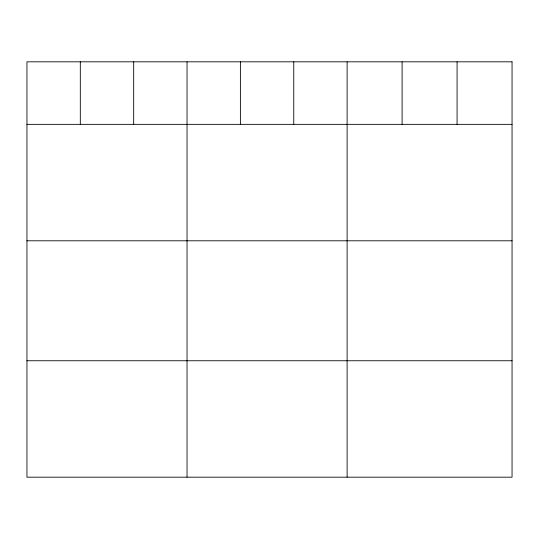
<?xml version="1.0" encoding="UTF-8"?>
<svg xmlns="http://www.w3.org/2000/svg" width="539" height="539" viewBox="0 0 539 539"><rect width="100%" height="100%" fill="white"/><g stroke="black" fill="none" stroke-linecap="round" stroke-linejoin="round"><path stroke-width="0.81" d="M26.95 124.354L512.05 124.354M26.95 240.792L512.05 240.792M26.95 360.753L512.05 360.753M457.072 61.817L457.072 124.354M402.094 61.817L402.094 124.354M347.116 61.817L347.116 477.183M293.755 61.817L293.755 124.354M240.394 61.817L240.394 124.354M187.033 61.817L187.033 477.183M133.672 61.817L133.672 124.354M80.311 61.817L80.311 124.354M512.05 61.817L26.95 61.817L26.95 477.183L512.05 477.183L512.05 61.817"/></g></svg>
